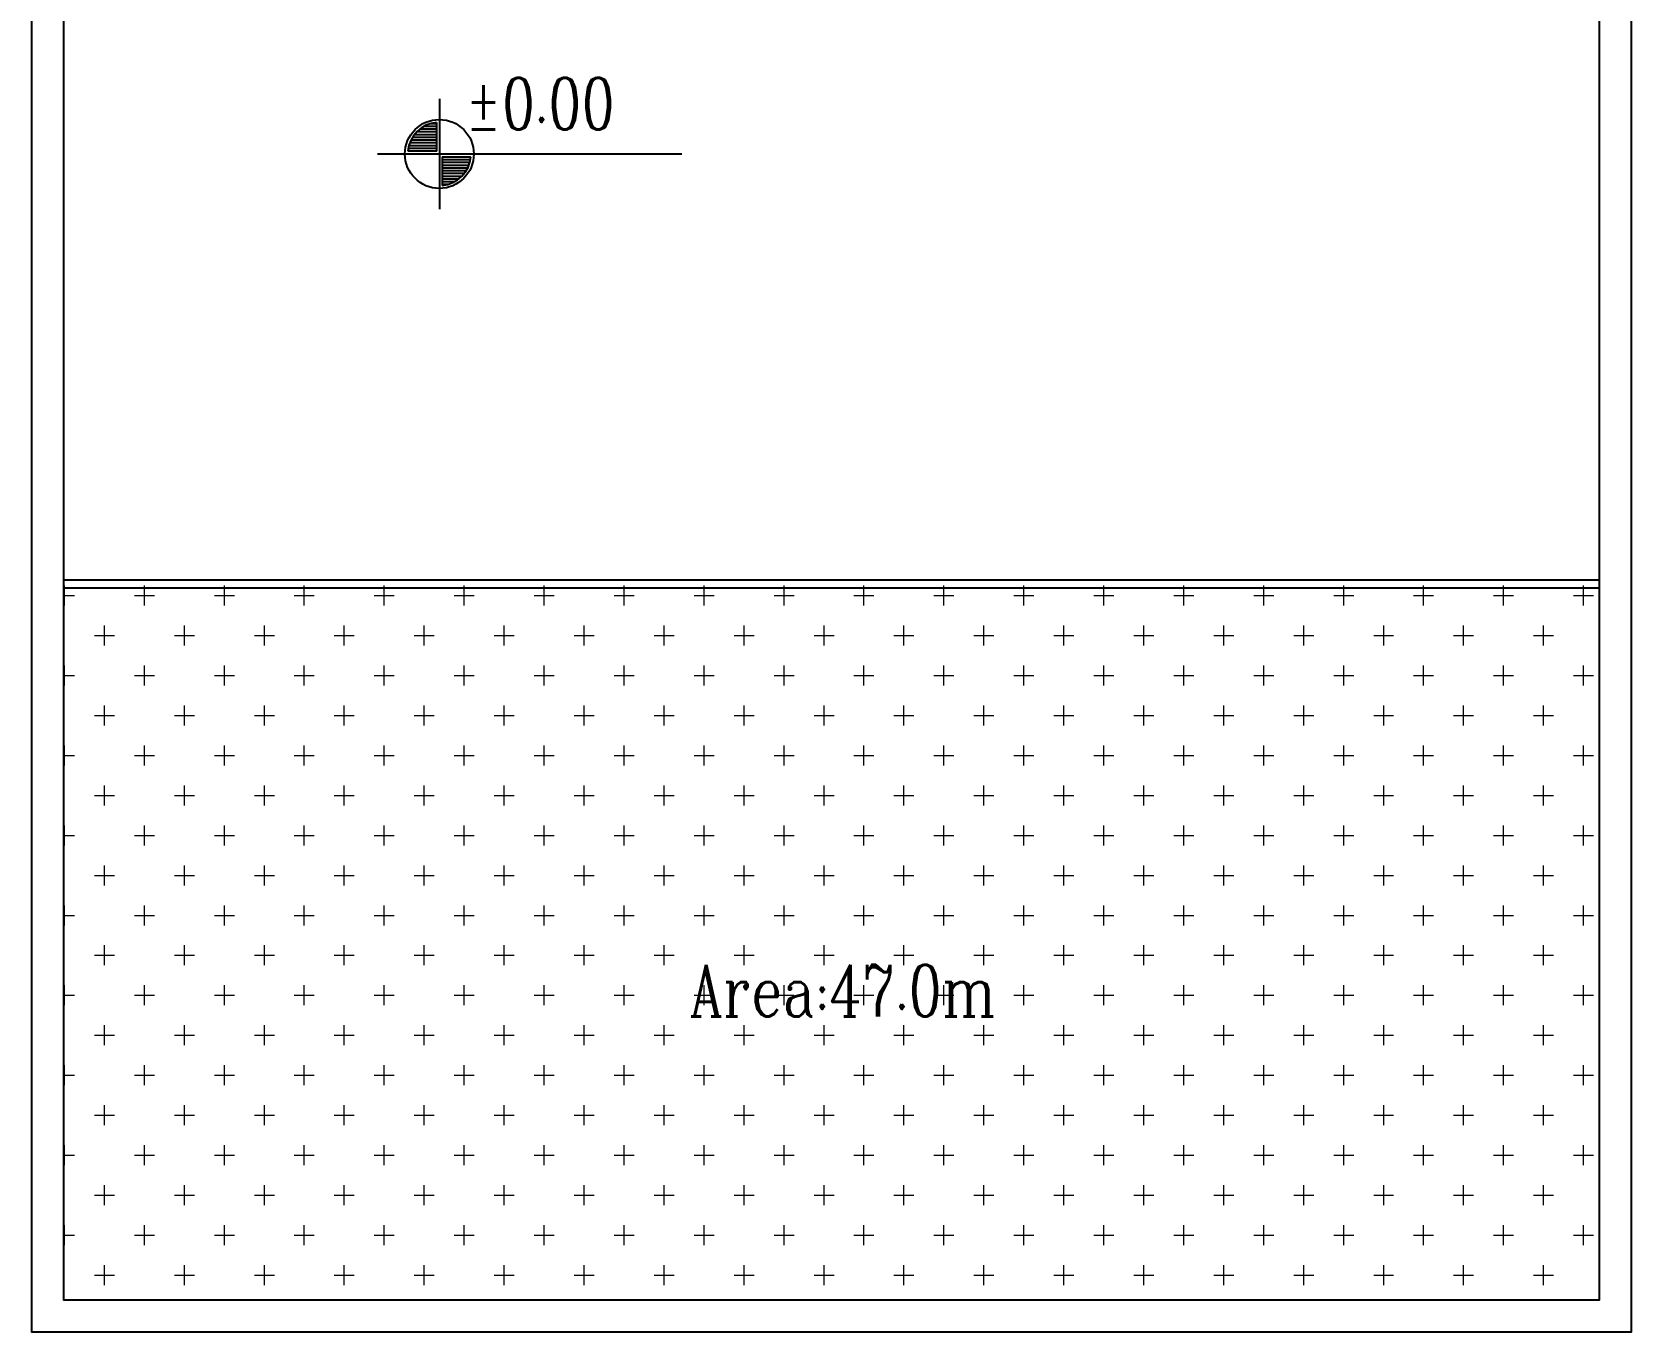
# Model space of a CAD drawing. Header units: inches. Extents: x -0.3 to 32.3, y -27.3 to 12.1.
# Drawn here: x -0.28 to 9.72, y -21.2 to -13.07 of the extents above; entities that cross this region are included whole.
import ezdxf

# ---------------------------------------------------------------- set-up
doc = ezdxf.new("R2010")
doc.units = ezdxf.units.IN
doc.header["$MEASUREMENT"] = 0
doc.layers.add('5', color=2, linetype='Continuous')
doc.layers.add('LEV', color=7, linetype='Continuous')
doc.layers.add('HACH', color=8, linetype='Continuous', lineweight=5)
doc.styles.add('DIMO', font='ROMANC.shx', dxfattribs={"width": 0.75, "height": 0.2})

# ---------------------------------------------------------------- blocks, each defined once
blk = doc.blocks.new('*X2')
at = {"color": 0}
for p, q in [((16.67, 10.47), (16.717, 10.47)), ((16.67, 10.45), (16.764, 10.45)), ((16.67, 10.43), (16.793, 10.43)), ((16.67, 10.41), (16.815, 10.41)), ((16.67, 10.39), (16.832, 10.39)), ((16.67, 10.37), (16.846, 10.37)), ((16.67, 10.35), (16.857, 10.35)), ((16.67, 10.33), (16.866, 10.33)), ((16.67, 10.31), (16.872, 10.31)), ((16.67, 10.29), (16.876, 10.29))]:
    blk.add_line(p, q, dxfattribs=at)
blk = doc.blocks.new('dfsfd')
at = {"layer": 'LEV'}
for p, q in [((972.558, -1386.941), (972.558, -1388.002)), ((972.532, -1387.445), (972.532, -1387.167)), ((972.532, -1387.445), (972.254, -1387.445)), ((971.961, -1387.471), (974.895, -1387.471)), ((972.585, -1387.498), (972.862, -1387.498)), ((972.585, -1387.498), (972.585, -1387.776))]:
    blk.add_line(p, q, dxfattribs=at)
blk.add_circle((972.558, -1387.471), 0.332, dxfattribs=at)
for start, end in [(94.9885, 175.0115), (274.9885, 355.0115)]:
    blk.add_arc((972.558, -1387.471), 0.305, start, end, dxfattribs=at)
at = {"layer": 'LEV', "xscale": -1.327104000000048, "yscale": 1.327104000000048, "zscale": 1.327104000000048}
blk.add_blockref('*X2', (994.654, -1401.074), dxfattribs=at)
at = {"layer": 'LEV', "xscale": -1.327104000000048, "yscale": 1.327104000000048, "zscale": 1.327104000000048, "rotation": 180}
blk.add_blockref('*X2', (950.462, -1373.869), dxfattribs=at)

msp = doc.modelspace()

# ---------------------------------------------------------------- hatches: boundary and pattern name
at = {"layer": 'HACH', "ltscale": 0.5}
h = msp.add_hatch(dxfattribs=at)
h.set_pattern_fill('CROSS', color=3)
h.set_pattern_definition([(0, (-1496.63958, 2433.90608), (0.25, 0.25), [0.125, -0.375]), (90, (-1496.57708, 2433.84358), (-0.25, 0.25), [0.125, -0.375])])
h.paths.add_polyline_path([(-0.08, -16.498), (9.52, -16.498), (9.52, -21), (-0.08, -21)])

# ---------------------------------------------------------------- linework, layer by layer
at = {"layer": '5', "ltscale": 0.5}
for p, q in [((9.52, -16.498), (-0.08, -16.498)), ((9.52, -16.548), (-0.08, -16.548))]:
    msp.add_line(p, q, dxfattribs=at)
for points in [[(9.72, -11.8), (9.72, -21.2), (-0.28, -21.2), (-0.28, -11.8)], [(9.52, -11.8), (9.52, -21), (-0.08, -21), (-0.08, -11.8)]]:
    msp.add_lwpolyline(points, dxfattribs=at)

# ---------------------------------------------------------------- block references
at = {"layer": 'LEV', "xscale": 0.6488064000000001, "yscale": 0.6488064000000001, "zscale": 0.6488064000000001}
msp.add_blockref('dfsfd', (-628.734, 886.369), dxfattribs=at)

# ---------------------------------------------------------------- texts
at = {"layer": 'LEV', "style": 'DIMO', "width": 0.75}
msp.add_text('%%P0.00', height=0.3229, dxfattribs=at).set_placement((2.43, -13.678))
at = {"layer": 'LEV', "insert": (3.832, -18.903), "char_height": 0.3229, "width": 4.35004, "attachment_point": 1, "style": 'DIMO'}
msp.add_mtext('Area:47.0m', dxfattribs=at)

doc.saveas('drawing.dxf')
